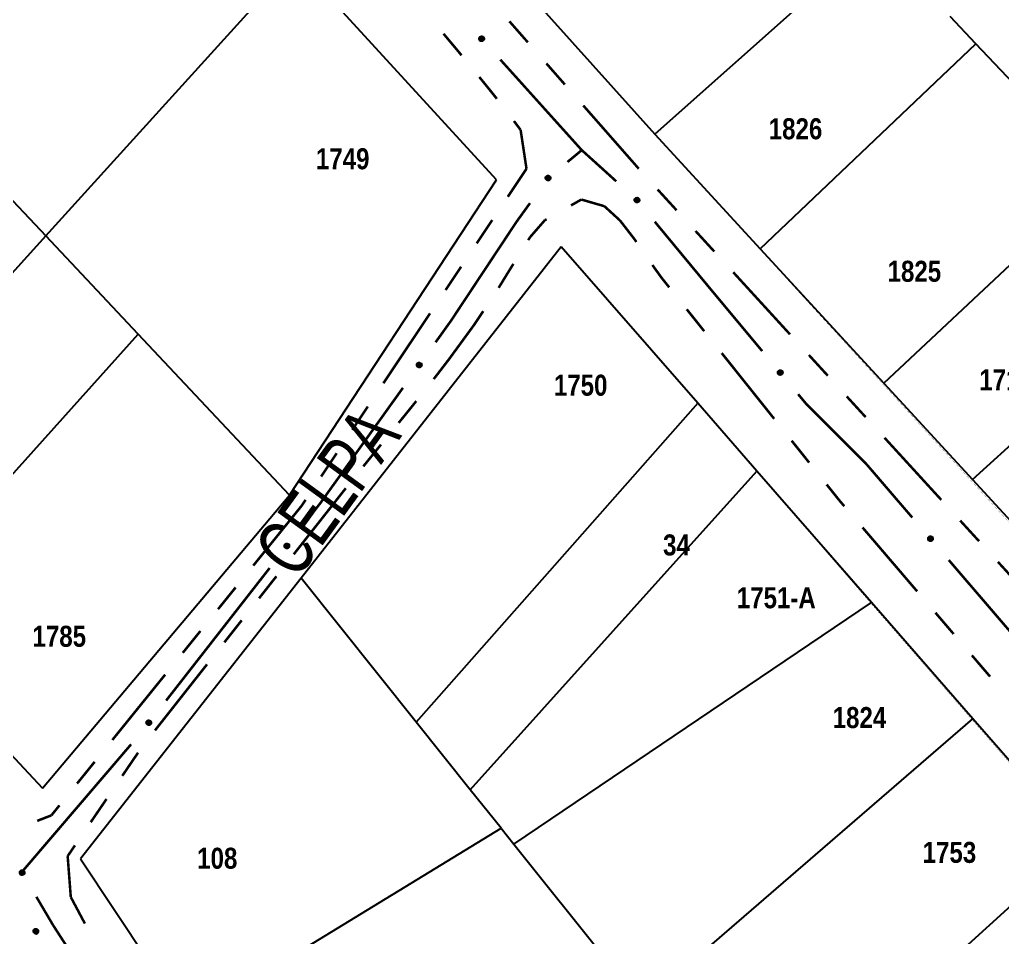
# Model space of a CAD drawing. Extents: x 201549 to 203722, y 4857623 to 4859778.
# Drawn here: x 203034 to 203104.1, y 4858445.6 to 4858511.1 of the extents above; entities that cross this region are included whole.
import ezdxf
from ezdxf.enums import TextEntityAlignment as Align

# ---------------------------------------------------------------- set-up
doc = ezdxf.new("R2010")
doc.units = 0
doc.header["$LTSCALE"] = 1.5
doc.header["$MEASUREMENT"] = 0
for name, color, linetype in [('CD-MALHA-LOTES', 40, 'CONTINUOUS'), ('RU-QUADRAS', 6, 'CONTINUOUS'), ('SV-EIXO-RUA-N-PAV', 6, 'CONTINUOUS'), ('SV-RUA-NAO-PAV-S-GUIA-C-GUIA', 7, 'CONTINUOUS'), ('SV-TXT-RUA-N-PAV-S-GUIA-C-GUIA', 7, 'CONTINUOUS'), ('Th_NmrPort', 1, 'CONTINUOUS')]:
    doc.layers.add(name, color=color, linetype=linetype)
doc.styles.add('ARIAL', font='ARIAL.TTF')
doc.styles.get("Standard").update_dxf_attribs({"font": 'swisscbo.ttf'})

msp = doc.modelspace()

# ---------------------------------------------------------------- linework, layer by layer
at = {"layer": 'CD-MALHA-LOTES', "linetype": 'Continuous'}
for p, q in [((203058.05, 4858526.65), (203079.33, 4858502.94)), ((203095.08, 4858516.95), (203079.33, 4858502.94)), ((203035.87, 4858495.68), (203053.69, 4858515.36)), ((203068.04, 4858499.68), (203053.69, 4858515.36)), ((203102.24, 4858509.38), (203100.4, 4858511.33)), ((203086.85, 4858494.77), (203102.24, 4858509.38)), ((203111.28, 4858499.82), (203102.24, 4858509.38)), ((203079.33, 4858502.94), (203086.85, 4858494.77)), ((203031.72, 4858500.09), (203035.87, 4858495.68)), ((203053.26, 4858477.17), (203068.04, 4858499.68)), ((203095.68, 4858485.17), (203111.28, 4858499.82)), ((203035.87, 4858495.68), (203017.42, 4858475.3)), ((203042.47, 4858488.66), (203035.87, 4858495.68)), ((203072.66, 4858494.9), (203054.09, 4858471.25)), ((203082.39, 4858483.74), (203072.66, 4858494.9)), ((203086.85, 4858494.77), (203095.68, 4858485.17)), ((203102, 4858478.29), (203117.91, 4858492.81)), ((203024.29, 4858468.41), (203042.47, 4858488.66)), ((203053.26, 4858477.17), (203042.47, 4858488.66)), ((203095.68, 4858485.17), (203102, 4858478.29)), ((203082.39, 4858483.74), (203062.3, 4858460.99)), ((203086.62, 4858478.89), (203082.39, 4858483.74)), ((203066.16, 4858456.16), (203086.62, 4858478.89)), ((203094.78, 4858469.52), (203086.62, 4858478.89)), ((203102, 4858478.29), (203111.92, 4858467.5)), ((203035.64, 4858456.26), (203053.26, 4858477.17)), ((203054.09, 4858471.25), (203038.36, 4858451.22)), ((203062.3, 4858460.99), (203054.09, 4858471.25)), ((203069.28, 4858452.26), (203094.78, 4858469.52)), ((203102.01, 4858461.22), (203094.78, 4858469.52)), ((203024.29, 4858468.41), (203035.64, 4858456.26)), ((203066.16, 4858456.16), (203062.3, 4858460.99)), ((203078.43, 4858440.82), (203102.01, 4858461.22)), ((203109.69, 4858452.41), (203102.01, 4858461.22)), ((203068.36, 4858453.41), (203066.16, 4858456.16)), ((203046, 4858439.75), (203068.36, 4858453.41)), ((203068.36, 4858453.41), (203069.28, 4858452.26)), ((203086.24, 4858431.06), (203109.69, 4858452.41)), ((203069.28, 4858452.26), (203076.73, 4858442.95)), ((203038.36, 4858451.22), (203046, 4858439.75))]:
    msp.add_line(p, q, dxfattribs=at)
at = {"layer": 'RU-QUADRAS', "linetype": 'Continuous'}
for points in [[(202879.06, 4858596.94, 0.01, 0.01, 0), (202893.31, 4858617.77, 0.01, 0.01, 0), (202891.15, 4858619.58, 0.01, 0.01, 0), (202900.69, 4858633.8, 0.01, 0.01, 0), (202901.8, 4858632.42, 0.01, 0.01, 0), (202919.55, 4858658.14, 0.01, 0.01, 0), (203012.21, 4858560.69, 0.01, 0.01, 0), (203068.04, 4858499.68, 0.01, 0.01, 0), (203053.26, 4858477.17, 0.01, 0.01, 0), (203035.64, 4858456.26, 0.01, 0.01, 0.017146336), (203007.63, 4858485.08, 0.01, 0.01, -0.01187532), (202963.53, 4858527.76, 0.01, 0.01, 0), (202912.93, 4858572.49, 0.01, 0.01, 0)], [(203058.05, 4858526.65, 0.01, 0.01, 0), (203094.51, 4858560.16, 0.01, 0.01, 0), (203141.14, 4858512.19, 0.01, 0.01, -0.005207283), (203200.12, 4858443.88, 0.01, 0.01, 0), (203161.65, 4858412.69, 0.01, 0.01, 0), (203128.87, 4858449.07, 0.01, 0.01, -0.005920887)], [(203038.36, 4858451.22, 0.01, 0.01, 0), (203072.66, 4858494.9, 0.01, 0.01, 0), (203149.94, 4858405.89, 0.01, 0.01, 0), (203181.6, 4858370.1, 0.01, 0.01, 0), (203234.22, 4858308.78, 0.01, 0.01, 0), (203268.98, 4858273.06, 0.01, 0.01, 0), (203241.17, 4858250.31, 0.01, 0.01, 0), (203220.67, 4858235.91, 0.01, 0.01, 0), (203199.01, 4858270.13, 0.01, 0.01, 0.01904072), (203180.03, 4858291.28, 0.01, 0.01, 0.025732733), (203149.65, 4858320.19, 0.01, 0.01, 0), (203093.49, 4858367.66, 0.01, 0.01, 0), (203086.45, 4858377.49, 0.01, 0.01, 0.007595913)]]:
    msp.add_lwpolyline(points, format="xyseb", close=True, dxfattribs=at)
at = {"layer": 'SV-EIXO-RUA-N-PAV'}
for points in [[(203066.956718, 4858509.928634), (203067.00559, 4858509.926741), (203067.047206, 4858509.915121), (203067.079126, 4858509.895438), (203067.102798, 4858509.870691), (203067.124163, 4858509.842645), (203067.139466, 4858509.809617), (203067.14833, 4858509.769197), (203067.146775, 4858509.720158), (203067.132069, 4858509.678309), (203067.114447, 4858509.645983), (203067.090063, 4858509.619813), (203067.06247, 4858509.599514), (203067.027636, 4858509.584753), (203066.986587, 4858509.57617), (203066.937315, 4858509.578927), (203066.896594, 4858509.590599), (203066.866219, 4858509.610448), (203066.840066, 4858509.635129), (203066.818596, 4858509.664023), (203066.803762, 4858509.69653), (203066.795194, 4858509.737877), (203066.79856, 4858509.786472), (203066.809738, 4858509.827219), (203066.829154, 4858509.857864), (203066.854033, 4858509.883066), (203066.881902, 4858509.904837), (203066.914462, 4858509.921602), (203066.956718, 4858509.928634)], [(203071.537603, 4858499.80637), (203071.541458, 4858499.855127), (203071.554741, 4858499.896242), (203071.575689, 4858499.927346), (203071.601368, 4858499.950004), (203071.630249, 4858499.970226), (203071.663866, 4858499.98419), (203071.704609, 4858499.991423), (203071.753545, 4858499.9879), (203071.79477, 4858499.971525), (203071.826362, 4858499.952618), (203071.851531, 4858499.927203), (203071.870706, 4858499.898817), (203071.884055, 4858499.863418), (203071.890983, 4858499.822057), (203071.886249, 4858499.772935), (203071.87295, 4858499.732716), (203071.851898, 4858499.703163), (203071.826186, 4858499.678022), (203071.796453, 4858499.657731), (203071.763376, 4858499.644214), (203071.721719, 4858499.637314), (203071.673298, 4858499.642629), (203071.633033, 4858499.655435), (203071.603192, 4858499.676067), (203071.57901, 4858499.701937), (203071.558376, 4858499.730658), (203071.542932, 4858499.763866), (203071.537603, 4858499.80637)], [(203078.046585, 4858498.414843), (203078.095338, 4858498.41094), (203078.13644, 4858498.397616), (203078.167523, 4858498.376637), (203078.190156, 4858498.350936), (203078.210349, 4858498.322034), (203078.224279, 4858498.288404), (203078.231472, 4858498.247653), (203078.227899, 4858498.19872), (203078.211483, 4858498.157512), (203078.192545, 4858498.125938), (203078.167104, 4858498.100795), (203078.138699, 4858498.081649), (203078.103288, 4858498.068334), (203078.06192, 4858498.061448), (203078.012803, 4858498.066231), (203077.972597, 4858498.07957), (203077.943065, 4858498.100652), (203077.91795, 4858498.126388), (203077.897688, 4858498.156142), (203077.884204, 4858498.189233), (203077.877346, 4858498.230896), (203077.882709, 4858498.279312), (203077.895555, 4858498.319565), (203077.916216, 4858498.349385), (203077.942111, 4858498.37354), (203077.970853, 4858498.394146), (203078.004076, 4858498.409557), (203078.046585, 4858498.414843)], [(203062.351194, 4858486.414015), (203062.342536, 4858486.462151), (203062.344938, 4858486.505292), (203062.357298, 4858486.540697), (203062.376378, 4858486.569136), (203062.399175, 4858486.596032), (203062.428141, 4858486.618077), (203062.46571, 4858486.635424), (203062.513936, 4858486.644448), (203062.557968, 4858486.639082), (203062.593327, 4858486.628822), (203062.624127, 4858486.610634), (203062.649883, 4858486.58805), (203062.671788, 4858486.557204), (203062.688995, 4858486.51896), (203062.696896, 4858486.470247), (203062.694251, 4858486.427969), (203062.681396, 4858486.394038), (203062.662915, 4858486.36319), (203062.639313, 4858486.33601), (203062.610754, 4858486.314534), (203062.572217, 4858486.297278), (203062.524034, 4858486.290118), (203062.481836, 4858486.292274), (203062.447733, 4858486.304649), (203062.417773, 4858486.323527), (203062.390519, 4858486.346064), (203062.367146, 4858486.374259), (203062.351194, 4858486.414015)], [(203088.26692, 4858486.105008), (203088.315686, 4858486.101271), (203088.356833, 4858486.088087), (203088.387987, 4858486.067213), (203088.410707, 4858486.041589), (203088.430998, 4858486.012757), (203088.445043, 4858485.979174), (203088.452374, 4858485.938448), (203088.448968, 4858485.889503), (203088.432692, 4858485.848239), (203088.413862, 4858485.816602), (203088.388507, 4858485.791372), (203088.360167, 4858485.772129), (203088.324801, 4858485.758694), (203088.283456, 4858485.751668), (203088.234323, 4858485.756283), (203088.194072, 4858485.769485), (203088.164469, 4858485.790467), (203088.139266, 4858485.816118), (203088.118903, 4858485.845802), (203088.105307, 4858485.878847), (203088.098307, 4858485.920487), (203088.103506, 4858485.968921), (203088.116215, 4858486.009216), (203088.136775, 4858486.039107), (203088.162587, 4858486.06335), (203088.191258, 4858486.084054), (203088.224429, 4858486.099577), (203088.26692, 4858486.105008)], [(203098.988533, 4858474.247609), (203099.037347, 4858474.244575), (203099.07868, 4858474.231986), (203099.110132, 4858474.211564), (203099.133219, 4858474.18627), (203099.153924, 4858474.157733), (203099.168451, 4858474.124356), (203099.176369, 4858474.08374), (203099.173669, 4858474.034751), (203099.15799, 4858473.993257), (203099.139618, 4858473.961351), (203099.114629, 4858473.935758), (203099.08657, 4858473.916109), (203099.051401, 4858473.902166), (203099.010162, 4858473.894544), (203098.960968, 4858473.89845), (203098.920531, 4858473.911071), (203098.890628, 4858473.931623), (203098.865058, 4858473.956908), (203098.844269, 4858473.986295), (203098.830198, 4858474.019141), (203098.822598, 4858474.060676), (203098.827098, 4858474.109179), (203098.839224, 4858474.149654), (203098.859351, 4858474.179838), (203098.884811, 4858474.204451), (203098.913181, 4858474.225566), (203098.946124, 4858474.241566), (203098.988533, 4858474.247609)], [(203052.903916, 4858473.509699), (203052.897255, 4858473.558152), (203052.901437, 4858473.601157), (203052.91525, 4858473.636021), (203052.935488, 4858473.663647), (203052.959377, 4858473.689577), (203052.989229, 4858473.710407), (203053.027483, 4858473.726187), (203053.076041, 4858473.73321), (203053.119814, 4858473.72603), (203053.154719, 4858473.714318), (203053.18474, 4858473.694873), (203053.209542, 4858473.671244), (203053.230153, 4858473.63952), (203053.245766, 4858473.600597), (203053.251646, 4858473.551599), (203053.247257, 4858473.509467), (203053.233012, 4858473.476095), (203053.213272, 4858473.446037), (203053.188566, 4858473.419856), (203053.159145, 4858473.399578), (203053.119927, 4858473.383929), (203053.071489, 4858473.378766), (203053.029417, 4858473.382664), (203052.995855, 4858473.396437), (203052.9667, 4858473.416538), (203052.9404, 4858473.440181), (203052.918212, 4858473.469318), (203052.903916, 4858473.509699)], [(203043.056965, 4858460.898691), (203043.050303, 4858460.947143), (203043.054486, 4858460.990148), (203043.068298, 4858461.025012), (203043.088537, 4858461.052638), (203043.112425, 4858461.078569), (203043.142277, 4858461.099399), (203043.180531, 4858461.115178), (203043.229089, 4858461.122202), (203043.272862, 4858461.115022), (203043.307767, 4858461.103309), (203043.337788, 4858461.083864), (203043.36259, 4858461.060235), (203043.383201, 4858461.028511), (203043.398814, 4858460.989588), (203043.404695, 4858460.940591), (203043.400305, 4858460.898458), (203043.38606, 4858460.865086), (203043.36632, 4858460.835028), (203043.341614, 4858460.808848), (203043.312193, 4858460.78857), (203043.272975, 4858460.772921), (203043.224538, 4858460.767757), (203043.182465, 4858460.771656), (203043.148903, 4858460.785429), (203043.119748, 4858460.805529), (203043.093448, 4858460.829173), (203043.071261, 4858460.858309), (203043.056965, 4858460.898691)], [(203034.209534, 4858450.418639), (203034.257056, 4858450.407077), (203034.295535, 4858450.387423), (203034.32291, 4858450.361793), (203034.341195, 4858450.332837), (203034.356565, 4858450.301106), (203034.365003, 4858450.265697), (203034.365663, 4858450.224321), (203034.3544, 4858450.176569), (203034.331675, 4858450.138474), (203034.307984, 4858450.110291), (203034.278888, 4858450.089486), (203034.247814, 4858450.075072), (203034.210742, 4858450.067523), (203034.168806, 4858450.067264), (203034.121063, 4858450.079751), (203034.083471, 4858450.099279), (203034.057644, 4858450.124764), (203034.036913, 4858450.154148), (203034.02161, 4858450.18673), (203034.013527, 4858450.221537), (203034.013342, 4858450.263761), (203034.026292, 4858450.31072), (203034.04534, 4858450.348435), (203034.070456, 4858450.374614), (203034.099844, 4858450.394372), (203034.131482, 4858450.410175), (203034.166723, 4858450.420139), (203034.209534, 4858450.418639)], [(203034.997562, 4858446.109108), (203035.017614, 4858446.153717), (203035.04397, 4858446.187955), (203035.074172, 4858446.210185), (203035.105982, 4858446.222869), (203035.139987, 4858446.232181), (203035.176343, 4858446.234005), (203035.217142, 4858446.227092), (203035.262031, 4858446.20729), (203035.295331, 4858446.177986), (203035.318709, 4858446.149542), (203035.333845, 4858446.117134), (203035.342338, 4858446.083948), (203035.342983, 4858446.046122), (203035.335574, 4858446.004844), (203035.31457, 4858445.960188), (203035.288501, 4858445.926799), (203035.258724, 4858445.906064), (203035.226047, 4858445.891053), (203035.191216, 4858445.881963), (203035.155519, 4858445.880378), (203035.113972, 4858445.887913), (203035.070171, 4858445.909228), (203035.036572, 4858445.934848), (203035.015425, 4858445.964326), (203035.001371, 4858445.99683), (203034.991617, 4858446.030823), (203034.988262, 4858446.067293), (203034.997562, 4858446.109108)]]:
    msp.add_lwpolyline(points, close=True, dxfattribs=at)
for points in [[(203066.79856, 4858509.786472), (203067.027636, 4858509.584753)], [(203066.800582, 4858509.760343), (203067.004695, 4858509.582383)], [(203066.804855, 4858509.804562), (203067.04111, 4858509.594949)], [(203066.809738, 4858509.827219), (203067.06247, 4858509.599514)], [(203066.821195, 4858509.839447), (203067.073875, 4858509.611572)], [(203066.829154, 4858509.857864), (203067.090063, 4858509.619813)], [(203066.84301, 4858509.868245), (203067.099136, 4858509.632458)], [(203066.854033, 4858509.883066), (203067.114447, 4858509.645983)], [(203066.871314, 4858509.891868), (203067.121257, 4858509.667037)], [(203066.881902, 4858509.904837), (203067.132069, 4858509.678309)], [(203066.90124, 4858509.909609), (203067.136684, 4858509.702936)], [(203066.914462, 4858509.921602), (203067.146775, 4858509.720158)], [(203066.934815, 4858509.923291), (203067.143797, 4858509.74604)], [(203066.956718, 4858509.928634), (203067.14833, 4858509.769197)], [(203066.983297, 4858509.926522), (203067.138639, 4858509.794623)], [(203067.00559, 4858509.926741), (203067.139466, 4858509.809617)], [(203067.029342, 4858509.920219), (203067.125161, 4858509.832053)], [(203067.047206, 4858509.915121), (203067.124163, 4858509.842645)], [(203066.795194, 4858509.737877), (203066.986587, 4858509.57617)], [(203066.803762, 4858509.69653), (203066.937315, 4858509.578927)], [(203066.80493, 4858509.7147), (203066.956418, 4858509.583006)], [(203066.814554, 4858509.677475), (203066.9123, 4858509.589206)], [(203066.818596, 4858509.664023), (203066.896594, 4858509.590599)], [(203071.537603, 4858499.80637), (203071.704609, 4858499.991423)], [(203071.540782, 4858499.832843), (203071.678814, 4858499.982761)], [(203071.541458, 4858499.855127), (203071.663866, 4858499.98419)], [(203071.542063, 4858499.784271), (203071.727565, 4858499.985964)], [(203071.542932, 4858499.763866), (203071.753545, 4858499.9879)], [(203071.548929, 4858499.878597), (203071.640873, 4858499.970798)], [(203071.554385, 4858499.750173), (203071.770348, 4858499.977125)], [(203071.554741, 4858499.896242), (203071.630249, 4858499.970226)], [(203071.558376, 4858499.730658), (203071.79477, 4858499.971525)], [(203071.570909, 4858499.719559), (203071.805599, 4858499.960269)], [(203071.57901, 4858499.701937), (203071.826362, 4858499.952618)], [(203071.593376, 4858499.690328), (203071.839261, 4858499.936777)], [(203071.603192, 4858499.676067), (203071.851531, 4858499.927203)], [(203071.621275, 4858499.667374), (203071.859115, 4858499.910697)], [(203071.633033, 4858499.655435), (203071.870706, 4858499.898817)], [(203071.655475, 4858499.649646), (203071.87441, 4858499.877291)], [(203071.673298, 4858499.642629), (203071.884055, 4858499.863418)], [(203071.699488, 4858499.6436), (203071.885502, 4858499.8404)], [(203071.721719, 4858499.637314), (203071.890983, 4858499.822057)], [(203071.745268, 4858499.646111), (203071.88294, 4858499.792187)], [(203071.763376, 4858499.644214), (203071.886249, 4858499.772935)], [(203071.78285, 4858499.654232), (203071.874973, 4858499.748354)], [(203071.796453, 4858499.657731), (203071.87295, 4858499.732716)], [(203077.877346, 4858498.230896), (203078.06192, 4858498.061448)], [(203077.882709, 4858498.279312), (203078.103288, 4858498.068334)], [(203077.883654, 4858498.253122), (203078.080268, 4858498.066911)], [(203077.884204, 4858498.189233), (203078.012803, 4858498.066231)], [(203077.886119, 4858498.207339), (203078.032057, 4858498.06952)], [(203077.889744, 4858498.297128), (203078.11717, 4858498.077966)], [(203077.894202, 4858498.169749), (203077.988232, 4858498.077531)], [(203077.895555, 4858498.319565), (203078.138699, 4858498.081649)], [(203077.897688, 4858498.156142), (203077.972597, 4858498.07957)], [(203077.907506, 4858498.331311), (203078.150591, 4858498.093227)], [(203077.916216, 4858498.349385), (203078.167104, 4858498.100795)], [(203077.930488, 4858498.359186), (203078.176691, 4858498.113055)], [(203077.942111, 4858498.37354), (203078.192545, 4858498.125938)], [(203077.959741, 4858498.381624), (203078.200216, 4858498.146695)], [(203077.970853, 4858498.394146), (203078.211483, 4858498.157512)], [(203077.990371, 4858498.398117), (203078.217108, 4858498.181929)], [(203078.004076, 4858498.409557), (203078.227899, 4858498.19872)], [(203078.024481, 4858498.410406), (203078.225989, 4858498.224702)], [(203078.046585, 4858498.414843), (203078.231472, 4858498.247653)], [(203078.073055, 4858498.411638), (203078.222836, 4858498.273457)], [(203078.095338, 4858498.41094), (203078.224279, 4858498.288404)], [(203078.118801, 4858498.403446), (203078.21091, 4858498.31141)], [(203078.13644, 4858498.397616), (203078.210349, 4858498.322034)], [(203062.342536, 4858486.462151), (203062.428141, 4858486.618077)], [(203062.347543, 4858486.440427), (203062.442961, 4858486.620493)], [(203062.351194, 4858486.414015), (203062.46571, 4858486.635424)], [(203062.361122, 4858486.393774), (203062.4893, 4858486.635975)], [(203062.367146, 4858486.374259), (203062.513936, 4858486.644448)], [(203062.381702, 4858486.363925), (203062.532924, 4858486.638295)], [(203062.390519, 4858486.346064), (203062.557968, 4858486.639082)], [(203062.405461, 4858486.338513), (203062.571301, 4858486.630946)], [(203062.417773, 4858486.323527), (203062.593327, 4858486.628822)], [(203062.343799, 4858486.48675), (203062.409304, 4858486.599283)], [(203062.344938, 4858486.505292), (203062.399175, 4858486.596032)], [(203062.434617, 4858486.315949), (203062.609827, 4858486.616777)], [(203062.447733, 4858486.304649), (203062.624127, 4858486.610634)], [(203062.467431, 4858486.300835), (203062.635655, 4858486.596597)], [(203062.481836, 4858486.292274), (203062.649883, 4858486.58805)], [(203062.505013, 4858486.292377), (203062.658934, 4858486.568172)], [(203062.524034, 4858486.290118), (203062.671788, 4858486.557204)], [(203062.549118, 4858486.29771), (203062.679035, 4858486.535309)], [(203062.572217, 4858486.297278), (203062.688995, 4858486.51896)], [(203062.592758, 4858486.311769), (203062.688805, 4858486.488027)], [(203062.610754, 4858486.314534), (203062.696896, 4858486.470247)], [(203062.627044, 4858486.32917), (203062.692235, 4858486.443608)], [(203062.639313, 4858486.33601), (203062.694251, 4858486.427969)], [(203088.098307, 4858485.920487), (203088.283456, 4858485.751668)], [(203088.103506, 4858485.968921), (203088.324801, 4858485.758694)], [(203088.10454, 4858485.942733), (203088.301786, 4858485.757192)], [(203088.11048, 4858485.98676), (203088.33865, 4858485.768373)], [(203088.116215, 4858486.009216), (203088.360167, 4858485.772129)], [(203088.128126, 4858486.021003), (203088.37202, 4858485.783748)], [(203088.136775, 4858486.039107), (203088.388507, 4858485.791372)], [(203088.151012, 4858486.048956), (203088.398051, 4858485.803665)], [(203088.162587, 4858486.06335), (203088.413862, 4858485.816602)], [(203088.180189, 4858486.071494), (203088.421462, 4858485.837384)], [(203088.191258, 4858486.084054), (203088.432692, 4858485.848239)], [(203088.210763, 4858486.088091), (203088.438234, 4858485.872675)], [(203088.224429, 4858486.099577), (203088.448968, 4858485.889503)], [(203088.244831, 4858486.100496), (203088.44697, 4858485.915479)], [(203088.26692, 4858486.105008), (203088.452374, 4858485.938448)], [(203088.2934, 4858486.101893), (203088.44365, 4858485.964222)], [(203088.315686, 4858486.101271), (203088.445043, 4858485.979174)], [(203088.339174, 4858486.093857), (203088.431595, 4858486.002134)], [(203088.356833, 4858486.088087), (203088.430998, 4858486.012757)], [(203088.105307, 4858485.878847), (203088.234323, 4858485.756283)], [(203088.10716, 4858485.896959), (203088.253567, 4858485.759638)], [(203088.115372, 4858485.859397), (203088.209715, 4858485.7675)], [(203088.118903, 4858485.845802), (203088.194072, 4858485.769485)], [(203098.822598, 4858474.060676), (203099.010162, 4858473.894544)], [(203098.827098, 4858474.109179), (203099.051401, 4858473.902166)], [(203098.828509, 4858474.08301), (203099.028411, 4858473.900332)], [(203098.830198, 4858474.019141), (203098.960968, 4858473.89845)], [(203098.83179, 4858474.037278), (203098.980161, 4858473.902082)], [(203098.833814, 4858474.127117), (203099.065109, 4858473.912044)], [(203098.839224, 4858474.149654), (203099.08657, 4858473.916109)], [(203098.840542, 4858473.999838), (203098.9362, 4858473.909311)], [(203098.850964, 4858474.161611), (203099.098254, 4858473.927897)], [(203098.859351, 4858474.179838), (203099.114629, 4858473.935758)], [(203098.873445, 4858474.189892), (203099.123995, 4858473.948188)], [(203098.884811, 4858474.204451), (203099.139618, 4858473.961351)], [(203098.902294, 4858474.212848), (203099.146918, 4858473.982241)], [(203098.913181, 4858474.225566), (203099.15799, 4858473.993257)], [(203098.932626, 4858474.229884), (203099.163179, 4858474.01777)], [(203098.946124, 4858474.241566), (203099.173669, 4858474.034751)], [(203098.966511, 4858474.242778), (203099.171297, 4858474.060695)], [(203098.988533, 4858474.247609), (203099.176369, 4858474.08374)], [(203099.015055, 4858474.244876), (203099.167275, 4858474.109386)], [(203099.037347, 4858474.244575), (203099.168451, 4858474.124356)], [(203099.06094, 4858474.2375), (203099.154674, 4858474.14712)], [(203099.07868, 4858474.231986), (203099.153924, 4858474.157733)], [(203052.897255, 4858473.558152), (203052.989229, 4858473.710407)], [(203052.899533, 4858473.582677), (203052.969632, 4858473.692408)], [(203052.90136, 4858473.536239), (203053.004137, 4858473.712209)], [(203052.901437, 4858473.601157), (203052.959377, 4858473.689577)], [(203052.903916, 4858473.509699), (203053.027483, 4858473.726187)], [(203052.912999, 4858473.489065), (203053.051076, 4858473.725763)], [(203052.918212, 4858473.469318), (203053.076041, 4858473.73321)], [(203052.932329, 4858473.458391), (203053.094759, 4858473.726279)], [(203052.9404, 4858473.440181), (203053.119814, 4858473.72603)], [(203052.955017, 4858473.432019), (203053.132799, 4858473.717351)], [(203052.9667, 4858473.416538), (203053.154719, 4858473.714318)], [(203052.983216, 4858473.408269), (203053.170707, 4858473.701601)], [(203052.995855, 4858473.396437), (203053.18474, 4858473.694873)], [(203053.015378, 4858473.391813), (203053.195679, 4858473.680371)], [(203053.029417, 4858473.382664), (203053.209542, 4858473.671244)], [(203053.052579, 4858473.381809), (203053.217764, 4858473.651008)], [(203053.071489, 4858473.378766), (203053.230153, 4858473.63952)], [(203053.096866, 4858473.385316), (203053.236489, 4858473.617344)], [(203053.119927, 4858473.383929), (203053.245766, 4858473.600597)], [(203053.14105, 4858473.397559), (203053.244298, 4858473.569698)], [(203053.159145, 4858473.399578), (203053.251646, 4858473.551599)], [(203053.176025, 4858473.413529), (203053.245889, 4858473.525175)], [(203053.188566, 4858473.419856), (203053.247257, 4858473.509467)], [(203098.844269, 4858473.986295), (203098.920531, 4858473.911071)], [(203043.050303, 4858460.947143), (203043.142277, 4858461.099399)], [(203043.052582, 4858460.971669), (203043.122681, 4858461.081399)], [(203043.054408, 4858460.925231), (203043.157185, 4858461.1012)], [(203043.054486, 4858460.990148), (203043.112425, 4858461.078569)], [(203043.056965, 4858460.898691), (203043.180531, 4858461.115178)], [(203043.066047, 4858460.878056), (203043.204124, 4858461.114754)], [(203043.071261, 4858460.858309), (203043.229089, 4858461.122202)], [(203043.085377, 4858460.847382), (203043.247807, 4858461.11527)], [(203043.093448, 4858460.829173), (203043.272862, 4858461.115022)], [(203043.108066, 4858460.82101), (203043.285847, 4858461.106342)], [(203043.119748, 4858460.805529), (203043.307767, 4858461.103309)], [(203043.136264, 4858460.797261), (203043.323755, 4858461.090592)], [(203043.148903, 4858460.785429), (203043.337788, 4858461.083864)], [(203043.168426, 4858460.780804), (203043.348727, 4858461.069362)], [(203043.182465, 4858460.771656), (203043.36259, 4858461.060235)], [(203043.205627, 4858460.770801), (203043.370812, 4858461.04)], [(203043.224538, 4858460.767757), (203043.383201, 4858461.028511)], [(203043.249914, 4858460.774307), (203043.389537, 4858461.006335)], [(203043.272975, 4858460.772921), (203043.398814, 4858460.989588)], [(203043.294098, 4858460.78655), (203043.397346, 4858460.958689)], [(203043.312193, 4858460.78857), (203043.404695, 4858460.940591)], [(203043.329073, 4858460.80252), (203043.398937, 4858460.914166)], [(203043.341614, 4858460.808848), (203043.400305, 4858460.898458)], [(203034.013342, 4858450.263761), (203034.168806, 4858450.067264)], [(203034.013527, 4858450.221537), (203034.121063, 4858450.079751)], [(203034.01828, 4858450.239113), (203034.140595, 4858450.079955)], [(203034.020319, 4858450.200717), (203034.098588, 4858450.094794)], [(203034.02161, 4858450.18673), (203034.083471, 4858450.099279)], [(203034.023084, 4858450.284709), (203034.187787, 4858450.069756)], [(203034.026292, 4858450.31072), (203034.210742, 4858450.067523)], [(203034.036055, 4858450.327199), (203034.225973, 4858450.074839)], [(203034.04534, 4858450.348435), (203034.247814, 4858450.075072)], [(203034.058997, 4858450.358144), (203034.261387, 4858450.084624)], [(203034.070456, 4858450.374614), (203034.278888, 4858450.089486)], [(203034.086097, 4858450.382036), (203034.290292, 4858450.100077)], [(203034.099844, 4858450.394372), (203034.307984, 4858450.110291)], [(203034.11853, 4858450.399567), (203034.31884, 4858450.129574)], [(203034.131482, 4858450.410175), (203034.331675, 4858450.138474)], [(203034.151382, 4858450.41101), (203034.34109, 4858450.161694)], [(203034.166723, 4858450.420139), (203034.3544, 4858450.176569)], [(203034.187006, 4858450.417751), (203034.356622, 4858450.202526)], [(203034.209534, 4858450.418639), (203034.365663, 4858450.224321)], [(203034.235164, 4858450.411289), (203034.361215, 4858450.251166)], [(203034.257056, 4858450.407077), (203034.365003, 4858450.265697)], [(203034.27904, 4858450.395968), (203034.35544, 4858450.290527)], [(203034.295535, 4858450.387423), (203034.356565, 4858450.301106)], [(203034.988262, 4858446.067293), (203035.262031, 4858446.20729)], [(203034.991617, 4858446.030823), (203035.295331, 4858446.177986)], [(203034.994316, 4858446.086798), (203035.236917, 4858446.214219)], [(203034.994433, 4858446.050542), (203035.274223, 4858446.191486)], [(203034.997562, 4858446.109108), (203035.217142, 4858446.227092)], [(203034.999679, 4858446.016151), (203035.301735, 4858446.16374)], [(203035.001371, 4858445.99683), (203035.318709, 4858446.149542)], [(203035.009472, 4858446.132963), (203035.189936, 4858446.227625)], [(203035.010987, 4858445.981061), (203035.325517, 4858446.130282)], [(203035.015425, 4858445.964326), (203035.333845, 4858446.117134)], [(203035.017614, 4858446.153717), (203035.176343, 4858446.234005)], [(203035.029523, 4858445.950051), (203035.335427, 4858446.099039)], [(203035.032554, 4858446.173299), (203035.150183, 4858446.229141)], [(203035.036572, 4858445.934848), (203035.342338, 4858446.083948)], [(203035.04397, 4858446.187955), (203035.139987, 4858446.232181)], [(203035.055754, 4858445.921838), (203035.338574, 4858446.062433)], [(203035.070171, 4858445.909228), (203035.342983, 4858446.046122)], [(203035.095157, 4858445.901321), (203035.336592, 4858446.023962)], [(203035.113972, 4858445.887913), (203035.335574, 4858446.004844)], [(203035.139108, 4858445.888264), (203035.31794, 4858445.979428)], [(203035.155519, 4858445.880378), (203035.31457, 4858445.960188)], [(203035.177229, 4858445.883251), (203035.295673, 4858445.940841)], [(203035.191216, 4858445.881963), (203035.288501, 4858445.926799)]]:
    msp.add_lwpolyline(points, dxfattribs=at)
at = {"layer": 'SV-EIXO-RUA-N-PAV', "const_width": 0.18}
for points in [[(203068.30844, 4858508.261201), (203073.658363, 4858502.313234)], [(203073.658363, 4858502.313234), (203074.117491, 4858501.802783)], [(203073.096364, 4858500.955995), (203073.866122, 4858501.594331)], [(203073.866122, 4858501.594331), (203074.117491, 4858501.802783)], [(203074.117491, 4858501.802783), (203076.574863, 4858499.580118)], [(203069.466497, 4858496.694635), (203070.42472, 4858498.02166)], [(203064.775651, 4858489.609503), (203069.266007, 4858496.391812)], [(203069.266007, 4858496.391812), (203069.466497, 4858496.694635)], [(203079.328522, 4858496.69318), (203083.153928, 4858492.070814)], [(203083.153928, 4858492.070814), (203083.413868, 4858491.75672)], [(203083.413868, 4858491.75672), (203086.993967, 4858487.460601)], [(203064.271381, 4858488.905547), (203064.775651, 4858489.609503)], [(203063.689039, 4858488.092603), (203064.271381, 4858488.905547)], [(203055.455389, 4858476.598508), (203061.35967, 4858484.840827)], [(203089.554705, 4858484.387716), (203090.150851, 4858483.67234)], [(203090.150851, 4858483.67234), (203093.735027, 4858480.088164)], [(203093.735027, 4858480.088164), (203094.417607, 4858479.405584)], [(203094.417607, 4858479.405584), (203097.696167, 4858475.584706)], [(203054.92541, 4858475.919763), (203055.455389, 4858476.598508)], [(203054.309976, 4858475.131575), (203054.92541, 4858475.919763)], [(203100.300945, 4858472.549063), (203108.115279, 4858463.442132)], [(203044.463024, 4858462.520567), (203051.848238, 4858471.978823)], [(203034.163994, 4858450.279108), (203041.964517, 4858459.397871)], [(203035.203164, 4858448.515961), (203036.218674, 4858446.792957)], [(203036.218674, 4858446.792957), (203036.391919, 4858446.499014)], [(203036.391919, 4858446.499014), (203040.000783, 4858440.902968)]]:
    msp.add_lwpolyline(points, dxfattribs=at)
at = {"layer": 'SV-RUA-NAO-PAV-S-GUIA-C-GUIA', "const_width": 0.18}
for points in [[(203070.272947, 4858509.492912), (203068.95381, 4858510.996201)], [(203065.266945, 4858508.89993), (203064.257246, 4858510.107336)], [(203065.537842, 4858508.571095), (203065.266945, 4858508.89993)], [(203072.91122, 4858506.486333), (203071.592083, 4858507.989622)], [(203067.514163, 4858506.151003), (203066.805629, 4858507.02427)], [(203068.060625, 4858505.467052), (203067.514163, 4858506.151003)], [(203078.187765, 4858500.473175), (203074.230356, 4858504.983044)], [(203069.755144, 4858503.241774), (203069.27988, 4858503.882075)], [(203069.785549, 4858503.041478), (203069.755144, 4858503.241774)], [(203070.175258, 4858500.474227), (203069.785549, 4858503.041478)], [(203068.841532, 4858498.474924), (203069.951426, 4858500.138695)], [(203069.951426, 4858500.138695), (203070.175258, 4858500.474227)], [(203080.880641, 4858497.515489), (203079.531599, 4858498.992)], [(203074.089955, 4858498.277336), (203073.348851, 4858497.857518)], [(203074.232327, 4858498.236011), (203074.089955, 4858498.277336)], [(203075.732762, 4858497.800493), (203074.232327, 4858498.236011)], [(203076.055777, 4858497.50522), (203075.732762, 4858497.800493)], [(203076.848416, 4858496.780655), (203076.055777, 4858497.50522)], [(203066.621745, 4858495.14738), (203067.731638, 4858496.811152)], [(203071.48101, 4858496.799433), (203070.92081, 4858496.155791)], [(203071.608664, 4858496.871745), (203071.48101, 4858496.799433)], [(203077.415255, 4858496.048298), (203076.848416, 4858496.780655)], [(203070.92081, 4858496.155791), (203070.432818, 4858495.595113)], [(203077.885383, 4858495.440891), (203077.415255, 4858496.048298)], [(203083.578726, 4858494.562468), (203082.229684, 4858496.038978)], [(203070.432818, 4858495.595113), (203070.296853, 4858495.377379)], [(203078.01611, 4858495.249339), (203077.885383, 4858495.440891)], [(203069.237521, 4858493.680966), (203068.860507, 4858493.077215)], [(203079.811484, 4858492.694484), (203079.15419, 4858493.604877)], [(203064.401957, 4858491.819837), (203065.511851, 4858493.483609)], [(203068.860507, 4858493.077215), (203068.189261, 4858491.977717)], [(203088.974896, 4858488.656424), (203084.927768, 4858493.085957)], [(203080.35871, 4858492.008999), (203079.811484, 4858492.694484)], [(203059.962381, 4858485.164751), (203063.292063, 4858490.156066)], [(203067.086613, 4858490.309327), (203066.53153, 4858489.477532)], [(203082.854257, 4858488.88294), (203081.606483, 4858490.44597)], [(203066.53153, 4858489.477532), (203066.422766, 4858489.314549)], [(203066.422766, 4858489.314549), (203064.768785, 4858487.05024)], [(203087.845352, 4858482.630823), (203084.102031, 4858487.319911)], [(203064.655443, 4858486.895074), (203064.163549, 4858486.25425)], [(203064.768785, 4858487.05024), (203064.655443, 4858486.895074)], [(203091.67298, 4858485.703402), (203090.323938, 4858487.179913)], [(203064.163549, 4858486.25425), (203063.739126, 4858485.701324)], [(203063.739126, 4858485.701324), (203063.551852, 4858485.463176)], [(203062.310183, 4858483.895315), (203061.862885, 4858483.336519)], [(203094.371065, 4858482.75038), (203093.022023, 4858484.226891)], [(203057.742594, 4858481.837208), (203058.852488, 4858483.50098)], [(203061.862885, 4858483.336519), (203061.054728, 4858482.338458)], [(203090.340899, 4858479.504764), (203089.093125, 4858481.067793)], [(203099.767235, 4858476.844336), (203095.720108, 4858481.273869)], [(203059.792627, 4858480.786976), (203059.161611, 4858480.011206)], [(203055.522806, 4858478.509665), (203056.6327, 4858480.173437)], [(203059.004616, 4858479.818197), (203058.532581, 4858479.233826)], [(203059.161611, 4858480.011206), (203059.004616, 4858479.818197)], [(203057.120476, 4858477.47025), (203056.969072, 4858477.278351)], [(203057.282089, 4858477.672983), (203057.120476, 4858477.47025)], [(203092.477593, 4858476.828224), (203091.588673, 4858477.941735)], [(203056.969072, 4858477.278351), (203053.568119, 4858472.960619)], [(203054.123711, 4858476.412371), (203054.412912, 4858476.845894)], [(203092.851415, 4858476.391074), (203092.477593, 4858476.828224)], [(203050.680038, 4858472.151021), (203053.822725, 4858476.039918)], [(203053.822725, 4858476.039918), (203054.123711, 4858476.412371)], [(203102.46532, 4858473.891314), (203101.116277, 4858475.367825)], [(203098.05069, 4858470.31098), (203094.151233, 4858474.87105)], [(203105.163404, 4858470.938292), (203103.814362, 4858472.414803)], [(203052.330576, 4858471.389477), (203051.093033, 4858469.818335)], [(203048.165889, 4858469.039903), (203049.422964, 4858470.595462)], [(203100.650328, 4858467.270934), (203099.350509, 4858468.790957)], [(203049.855489, 4858468.247193), (203048.617946, 4858466.676051)], [(203045.651739, 4858465.928786), (203046.908814, 4858467.484345)], [(203103.249965, 4858464.230887), (203101.950146, 4858465.75091)], [(203047.380403, 4858465.10491), (203043.667773, 4858460.391484)], [(203040.623441, 4858459.706551), (203044.394665, 4858464.373227)], [(203042.458607, 4858458.799552), (203041.333607, 4858457.145958)], [(203038.109291, 4858456.595433), (203039.366366, 4858458.150992)], [(203036.27723, 4858454.328362), (203036.852216, 4858455.039874)], [(203040.208607, 4858455.492363), (203039.083607, 4858453.838769)], [(203035.265959, 4858453.934674), (203036.197835, 4858454.297453)], [(203036.197835, 4858454.297453), (203036.27723, 4858454.328362)], [(203037.958606, 4858452.185174), (203037.436702, 4858451.418047)], [(203037.436702, 4858451.418047), (203037.594951, 4858449.351929)], [(203037.594951, 4858449.351929), (203037.660397, 4858448.497455)], [(203037.660397, 4858448.497455), (203038.666303, 4858446.605181)]]:
    msp.add_lwpolyline(points, dxfattribs=at)

# ---------------------------------------------------------------- texts
at = {"layer": 'SV-TXT-RUA-N-PAV-S-GUIA-C-GUIA', "style": 'ARIAL', "width": 0.7}
msp.add_text('CELPA', height=4, rotation=54, dxfattribs=at).set_placement((203053.786891, 4858471.056623))
at = {"layer": 'Th_NmrPort', "color": 1}
for s, p in [('1826', (203087.458554, 4858503.327271)), ('1749', (203055.148554, 4858501.187271)), ('1825', (203095.938554, 4858493.157271)), ('1716', (203102.478554, 4858485.407271)), ('1750', (203072.128554, 4858485.027271)), ('34', (203079.918554, 4858473.627271)), ('1751-A', (203085.178554, 4858469.857271)), ('1785', (203034.928554, 4858467.107271)), ('1824', (203092.018554, 4858461.307271)), ('1753', (203098.438554, 4858451.687271)), ('108', (203046.678554, 4858451.267271))]:
    msp.add_text(s, height=1.5, dxfattribs=at).set_placement(p, align=Align.MIDDLE_LEFT)

doc.saveas('drawing.dxf')
